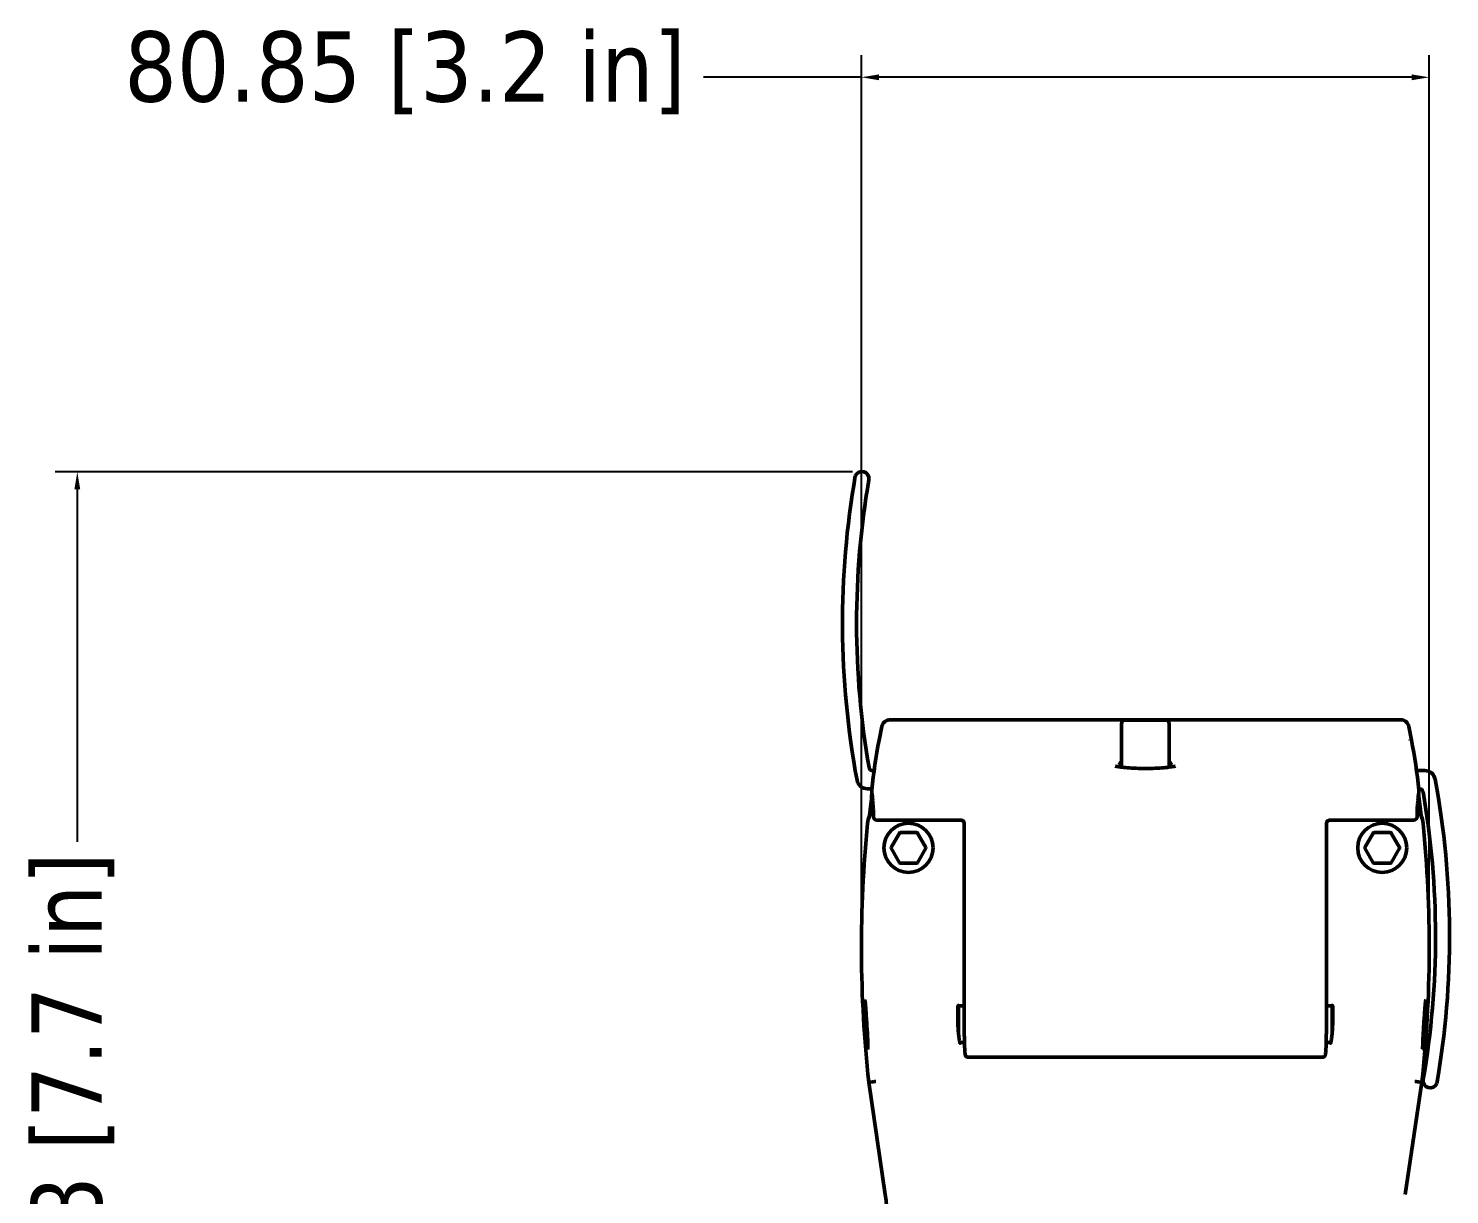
# Model space of a CAD drawing. Header units: millimetres. Extents: x 0 to 3000, y 0 to 3000.
# Drawn here: x 1389.7 to 1592, y 1496.2 to 1662.3 of the extents above; entities that cross this region are included whole.
import ezdxf

# ---------------------------------------------------------------- set-up
doc = ezdxf.new("R2010")
doc.units = ezdxf.units.MM
doc.layers.add('Dimension (ANSI)', color=7, linetype='Continuous', lineweight=25)
doc.layers.add('Visible (ANSI)', color=7, linetype='Continuous', lineweight=50)
doc.styles.add('Note Text (ANSI)', font='tahoma.ttf')
doc.dimstyles.new('Default - mm (ANSI)', dxfattribs={"dimtxt": 10, "dimasz": 2.5, "dimexe": 3.175, "dimexo": 1.6002, "dimgap": 0.8, "dimtad": 0, "dimtoh": 1, "dimrnd": 1e-08, "dimzin": 4, "dimdsep": 46, "dimtxsty": 'Note Text (ANSI)', "dimcen": 0.09, "dimdle": 10, "dimclrd": 256, "dimclre": 256, "dimclrt": 256, "dimadec": 1, "dimazin": 1, "dimtfac": 0.3048, "dimtofl": 0, "dimtmove": 0, "dimatfit": 3, "dimfxl": 1, "dimtolj": 1, "dimtzin": 4, "dimlwd": -1, "dimlwe": -1, "dimarcsym": 0})

# ---------------------------------------------------------------- blocks, each defined once
blk = doc.blocks.new('*D7')
at = {"layer": 'Defpoints', "color": 0, "transparency": 16777216}
for p in [(1396.62, 1599.16), (1508.62, 1599.16), (1458.72, 1403.98)]:
    blk.add_point(p, dxfattribs=at)
at = {"layer": 'Dimension (ANSI)', "transparency": 16777216}
for p, q in [((1507.02, 1599.16), (1393.45, 1599.16)), ((1396.62, 1596.66), (1396.62, 1546.47)), ((1396.62, 1406.48), (1396.62, 1456.67)), ((1457.12, 1403.98), (1393.45, 1403.98))]:
    blk.add_line(p, q, dxfattribs=at)
for points in [[(1396.21, 1596.66), (1397.04, 1596.66), (1396.62, 1599.16)], [(1396.21, 1406.48), (1397.04, 1406.48), (1396.62, 1403.98)]]:
    blk.add_solid(points, dxfattribs=at)
at = {"layer": 'Dimension (ANSI)', "transparency": 16777216, "insert": (1390.08, 1457.47), "char_height": 10, "attachment_point": 1, "rotation": 90, "style": 'Note Text (ANSI)'}
blk.add_mtext('\\A1;195.18 [7.7 in]', dxfattribs=at)
blk = doc.blocks.new('*D9')
at = {"layer": 'Defpoints', "color": 0, "transparency": 16777216}
for p in [(1589.14, 1655.34), (1508.28, 1531.51), (1589.14, 1530.63)]:
    blk.add_point(p, dxfattribs=at)
at = {"layer": 'Dimension (ANSI)', "transparency": 16777216}
for p, q in [((1508.28, 1533.11), (1508.28, 1658.51)), ((1589.14, 1532.23), (1589.14, 1658.51)), ((1508.28, 1655.34), (1485.81, 1655.34)), ((1586.64, 1655.34), (1510.78, 1655.34))]:
    blk.add_line(p, q, dxfattribs=at)
for points in [[(1510.78, 1655.75), (1510.78, 1654.92), (1508.28, 1655.34)], [(1586.64, 1655.75), (1586.64, 1654.92), (1589.14, 1655.34)]]:
    blk.add_solid(points, dxfattribs=at)
at = {"layer": 'Dimension (ANSI)', "transparency": 16777216, "insert": (1403.3, 1661.88), "char_height": 10, "attachment_point": 1, "style": 'Note Text (ANSI)'}
blk.add_mtext('\\A1;80.85 [3.2 in]', dxfattribs=at)

msp = doc.modelspace()

# ---------------------------------------------------------------- linework, layer by layer
at = {"layer": 'Visible (ANSI)'}
for p, q in [((1510.8092, 1560.9521), (1511.1827, 1562.8673)), ((1512.3487, 1563.8278), (1585.0749, 1563.8278)), ((1535.8978, 1563.8395), (1516.6678, 1563.8395)), ((1561.5269, 1563.8395), (1535.8978, 1563.8395)), ((1545.3118, 1557.091), (1545.3118, 1563.2709)), ((1545.8118, 1563.7709), (1551.6118, 1563.7709)), ((1552.1118, 1557.091), (1552.1118, 1563.2709)), ((1580.7569, 1563.8395), (1561.5269, 1563.8395)), ((1586.2408, 1562.8673), (1586.6143, 1560.9521)), ((1509.8613, 1556.605), (1510.0885, 1556.605)), ((1545.1863, 1557.1131), (1545.1864, 1557.1065)), ((1587.335, 1556.605), (1588.5002, 1556.605)), ((1509.7773, 1554.005), (1509.1333, 1554.005)), ((1509.7814, 1553.4421), (1509.7616, 1553.7881)), ((1509.7944, 1553.2278), (1509.7815, 1553.4404)), ((1509.8423, 1552.9766), (1509.8301, 1553.168)), ((1587.5935, 1553.168), (1587.5811, 1552.9758)), ((1587.6421, 1553.4404), (1587.6291, 1553.2277)), ((1587.662, 1553.7881), (1587.6422, 1553.4421)), ((1587.7723, 1554.005), (1587.6462, 1554.005)), ((1522.4289, 1549.5485), (1510.5002, 1549.5485)), ((1522.926, 1520.6255), (1522.926, 1549.0509)), ((1574.4976, 1520.6255), (1574.4976, 1549.0509)), ((1586.9233, 1549.5485), (1574.9946, 1549.5485)), ((1513.7029, 1547.7106), (1512.5106, 1545.6455)), ((1516.174, 1547.7606), (1513.7895, 1547.7606)), ((1517.4529, 1545.6455), (1516.2606, 1547.7106)), ((1581.1729, 1547.7106), (1579.9806, 1545.6455)), ((1583.644, 1547.7606), (1581.2595, 1547.7606)), ((1584.9229, 1545.6455), (1583.7306, 1547.7106)), ((1512.5106, 1545.5455), (1513.7029, 1543.4805)), ((1516.2606, 1543.4805), (1517.4529, 1545.5455)), ((1579.9806, 1545.5455), (1581.1729, 1543.4805)), ((1583.7306, 1543.4805), (1584.9229, 1545.5455)), ((1513.7895, 1543.4305), (1516.174, 1543.4305)), ((1581.2595, 1543.4305), (1583.644, 1543.4305)), ((1522.0319, 1522.9957), (1522.1118, 1523.0755)), ((1522.1118, 1519.164), (1522.1118, 1523.0755)), ((1522.926, 1523.0755), (1522.1118, 1523.0755)), ((1574.4976, 1523.0755), (1575.3118, 1523.0755)), ((1575.3118, 1523.0755), (1575.3118, 1519.1645)), ((1575.3915, 1522.9958), (1575.3118, 1523.0755)), ((1522.9591, 1517.8755), (1522.2874, 1517.8755)), ((1574.4645, 1517.8755), (1575.136, 1517.8755)), ((1523.4814, 1515.7755), (1573.9422, 1515.7755)), ((1573.9422, 1515.7754), (1573.9422, 1515.7754)), ((1511.6882, 1496.2177), (1509.3382, 1512.2083)), ((1509.8062, 1512.2683), (1509.3385, 1512.2084)), ((1588.0853, 1512.2083), (1585.7353, 1496.2177)), ((1587.6173, 1512.2683), (1588.085, 1512.2084))]:
    msp.add_line(p, q, dxfattribs=at)
for centre in [(1514.9818, 1545.5955), (1582.4518, 1545.5955)]:
    msp.add_circle(centre, 3.5, dxfattribs=at)
for centre, radius, start, end in [((1508.3514, 1598.185), 1.0105, 350.195214, 158.420151), ((1627.5945, 1577.5779), 122, 170.098364, 190.554898), ((1627.5945, 1577.5779), 120, 170.195214, 189.864818), ((1516.1844, 1543.8454), 20, 97.291541, 97.296279), ((1515.1683, 1545.9581), 17.77, 94.566768, 94.57371), ((1516.1844, 1543.8454), 20, 88.615275, 92.403148), ((1545.8118, 1563.2709), 0.5, 90, 180), ((1551.6118, 1563.2709), 0.5, 0, 90), ((1581.2402, 1543.8454), 20, 87.596852, 91.384725), ((1582.2653, 1545.9581), 17.77, 85.445103, 85.452048), ((1581.2402, 1543.8454), 20, 82.705154, 82.709893), ((1587.156, 1546.062), 77.7853, 168.963972, 174.241364), ((1589.279, 1544.7753), 79.8991, 168.375299, 168.37534), ((1513.2178, 1561.3457), 2.25, 158.368024, 158.393273), ((1584.2068, 1561.3457), 2.25, 21.699893, 21.724968), ((1508.0556, 1544.755), 80, 11.684245, 11.68713), ((1510.2675, 1546.062), 77.7853, 5.758636, 11.036028), ((1509.8613, 1557.105), 0.5, 189.904646, 270), ((1588.5002, 1555.105), 1.5, 10.554898, 90), ((1509.1333, 1555.505), 1.5, 190.554898, 270), ((1470.0391, 1533.0321), 122, 350.098364, 10.554898), ((1685.9917, 1531.6485), 177.53, 172.989288, 173.99797), ((1589.3779, 1544.755), 80, 174.004274, 175.84496), ((1510.2607, 1553.8166), 0.5, 174.241364, 183.268843), ((1510.2935, 1553.2581), 0.5, 190.721969, 204.208345), ((1587.1301, 1553.2581), 0.5, 335.791655, 349.272236), ((1508.0557, 1544.755), 80, 4.14197, 6.014534), ((1411.4329, 1531.6485), 177.53, 6.0032, 7.012605), ((1587.1628, 1553.8166), 0.5, 356.731123, 5.758636), ((1587.7723, 1553.505), 0.5, 9.904646, 90), ((1470.0391, 1533.0321), 120, 350.195214, 9.864818), ((1513.1195, 1548.6755), 3.9822, 142.047162, 174.312278), ((1513.1535, 1548.7381), 4, 142.521573, 166.39446), ((1584.304, 1548.6755), 3.9822, 5.687722, 37.95284), ((1584.2721, 1548.7381), 4, 11.884949, 37.52808), ((1685.5048, 1531.5065), 177.2204, 174.312278, 186.251543), ((1510.5002, 1550.0485), 0.5, 181.892693, 270), ((1586.9233, 1550.0485), 0.5, 270, 358.107273), ((1411.9188, 1531.5065), 177.2204, 353.748457, 5.687722), ((1513.7895, 1547.6606), 0.1, 90, 150), ((1516.174, 1547.6606), 0.1, 30, 90), ((1581.2595, 1547.6606), 0.1, 90, 150), ((1583.644, 1547.6606), 0.1, 30, 90), ((1512.5972, 1545.5955), 0.1, 150, 210), ((1517.3663, 1545.5955), 0.1, 330, 30), ((1580.0672, 1545.5955), 0.1, 150, 210), ((1584.8363, 1545.5955), 0.1, 330, 30), ((1513.7895, 1543.5305), 0.1, 210, 270), ((1516.174, 1543.5305), 0.1, 270, 330), ((1581.2595, 1543.5305), 0.1, 210, 270), ((1583.644, 1543.5305), 0.1, 270, 330), ((1589.2821, 1512.425), 1.0105, 170.195214, 338.420151)]:
    msp.add_arc(centre, radius, start, end, dxfattribs=at)
for centre, major_axis, ratio, start_param, end_param in [((1510.2805, 1553.4707), (-0.4991, -0.0297), 0.97548977, 6.28104371, 6.28451542), ((1510.2935, 1553.2581), (-0.4991, -0.0303), 0.97548592, 0, 0.11239667), ((1510.329, 1553.2), (-0.499, -0.032), 0.97547613, 6.28193458, 6.28318529), ((1510.3415, 1553.0047), (-0.499, -0.032), 0.97547613, 0, 0.00119933), ((1587.082, 1553.0048), (0.4989, -0.0326), 0.97547243, 0, 0.00117965), ((1587.0945, 1553.2), (0.499, -0.032), 0.97547613, 0, 0.00125071), ((1587.1301, 1553.2581), (0.499, -0.031), 0.97548197, 6.16813625, 6.28451263), ((1587.143, 1553.4707), (0.4991, -0.0297), 0.97548974, 6.28185436, 6.28532606)]:
    msp.add_ellipse(centre, major_axis=major_axis, ratio=ratio, start_param=start_param, end_param=end_param, dxfattribs=at)
for points, knots in [([(1511.1828, 1562.8672), (1511.2085, 1562.9989), (1511.2563, 1563.1281), (1511.3883, 1563.356), (1511.4729, 1563.4584), (1511.6644, 1563.6238), (1511.7727, 1563.6901), (1512.001, 1563.7842), (1512.1236, 1563.8133), (1512.2803, 1563.8263), (1512.3145, 1563.8277), (1512.3487, 1563.8277)], [0, 0, 0, 0, 0.040232863, 0.040232863, 0.079006455, 0.079006455, 0.116140744, 0.116140744, 0.153081729, 0.153081729, 0.16332386, 0.16332386, 0.16332386, 0.16332386]), ([(1585.0749, 1563.8277), (1585.209, 1563.8277), (1585.345, 1563.8055), (1585.5939, 1563.7196), (1585.7107, 1563.6562), (1585.9096, 1563.4998), (1585.9955, 1563.4063), (1586.1315, 1563.2002), (1586.1835, 1563.0854), (1586.2263, 1562.934), (1586.2342, 1562.9007), (1586.2407, 1562.8672)], [0, 0, 0, 0, 0.040232793, 0.040232793, 0.079006394, 0.079006394, 0.116140684, 0.116140684, 0.153081665, 0.153081665, 0.163323864, 0.163323864, 0.163323864, 0.163323864]), ([(1544.4625, 1557.2276), (1544.4625, 1557.2276), (1544.4625, 1557.2276), (1544.4633, 1557.2273), (1544.4765, 1557.2233), (1544.5353, 1557.209), (1544.6005, 1557.1955), (1544.8164, 1557.1575), (1544.9981, 1557.1302), (1545.4799, 1557.0695), (1545.8047, 1557.0352), (1546.5387, 1556.9746), (1546.9586, 1556.948), (1547.8362, 1556.9123), (1548.3049, 1556.9029), (1549.2247, 1556.9044), (1549.6877, 1556.9152), (1550.5532, 1556.953), (1550.9666, 1556.9804), (1551.7003, 1557.043), (1552.0277, 1557.079), (1552.548, 1557.1472), (1552.7515, 1557.1809), (1552.9184, 1557.2158), (1552.9543, 1557.2254), (1552.9607, 1557.2274), (1552.9609, 1557.2275), (1552.9609, 1557.2275)], [0.09525127, 0.09525127, 0.09525127, 0.09525127, 0.09629107, 0.09629107, 0.13238318, 0.13238318, 0.20192681, 0.20192681, 0.31254191, 0.31254191, 0.44680072, 0.44680072, 0.5846865, 0.5846865, 0.72323769, 0.72323769, 0.86067428, 0.86067428, 0.99799882, 0.99799882, 1.13697912, 1.13697912, 1.27480182, 1.27480182, 1.33480355, 1.33480355, 1.33979237, 1.33979237, 1.33979237, 1.33979237]), ([(1545.1863, 1557.1131), (1545.1858, 1557.1302), (1545.1849, 1557.1474), (1545.1822, 1557.1814), (1545.1803, 1557.1983), (1545.178, 1557.2151)], [0.0000165004, 0.0000165004, 0.0000165004, 0.0000165004, 0.005171924, 0.005171924, 0.0102643494, 0.0102643494, 0.0102643494, 0.0102643494]), ([(1552.2458, 1557.2147), (1552.2432, 1557.1979), (1552.2413, 1557.181), (1552.2386, 1557.1471), (1552.2377, 1557.1301), (1552.2372, 1557.1131)], [0.0000637716, 0.0000637716, 0.0000637716, 0.0000637716, 0.0051721063, 0.0051721063, 0.0102733223, 0.0102733223, 0.0102733223, 0.0102733223]), ([(1552.5374, 1557.7719), (1552.4801, 1557.7154), (1552.3825, 1557.5982), (1552.2861, 1557.405), (1552.2545, 1557.2784), (1552.2458, 1557.2147)], [0.000000048, 0.000000048, 0.000000048, 0.000000048, 0.333333333, 0.666666667, 0.999895324, 0.999895324, 0.999895324, 0.999895324]), ([(1509.8426, 1552.9722), (1509.8495, 1552.8668), (1509.8568, 1552.7615), (1509.8722, 1552.5509), (1509.8803, 1552.4456), (1509.8974, 1552.235), (1509.9063, 1552.1297), (1509.9251, 1551.9191), (1509.9348, 1551.8138), (1509.9552, 1551.6038), (1509.9657, 1551.499), (1509.9766, 1551.3943)], [3.1559486743, 3.1559486743, 3.1559486743, 3.1559486743, 3.15767146839, 3.15767146839, 3.15939426249, 3.15939426249, 3.16111705659, 3.16111705659, 3.16283985068, 3.16283985068, 3.1645532112, 3.1645532112, 3.1645532112, 3.1645532112]), ([(1587.4469, 1551.3945), (1587.4578, 1551.4991), (1587.4684, 1551.6038), (1587.4887, 1551.8138), (1587.4985, 1551.9191), (1587.5172, 1552.1297), (1587.5261, 1552.235), (1587.5432, 1552.4456), (1587.5513, 1552.5509), (1587.5667, 1552.7615), (1587.574, 1552.8668), (1587.5809, 1552.9722)], [6.26022098187, 6.26022098187, 6.26022098187, 6.26022098187, 6.26193531587, 6.26193531587, 6.26365995583, 6.26365995583, 6.26538459579, 6.26538459579, 6.26710923575, 6.26710923575, 6.26883387571, 6.26883387571, 6.26883387571, 6.26883387571]), ([(1509.9789, 1551.2764), (1509.9788, 1551.3278), (1509.9779, 1551.3687), (1509.9768, 1551.3918), (1509.9766, 1551.3951), (1509.9766, 1551.3951)], [0, 0, 0, 0, 0.0275208838, 0.0275208838, 0.0354769983, 0.0354769983, 0.0354769983, 0.0354769983]), ([(1509.9789, 1551.2764), (1509.979, 1551.1935), (1509.9794, 1551.1105), (1509.9807, 1550.9446), (1509.9817, 1550.8616), (1509.984, 1550.6957), (1509.9854, 1550.6127), (1509.9888, 1550.4468), (1509.9908, 1550.3638), (1509.9952, 1550.1979), (1509.9977, 1550.115), (1510.0005, 1550.032)], [3.1425364929, 3.1425364929, 3.1425364929, 3.1425364929, 3.1462391507, 3.1462391507, 3.1499418086, 3.1499418086, 3.1536444664, 3.1536444664, 3.1573471242, 3.1573471242, 3.161049782, 3.161049782, 3.161049782, 3.161049782]), ([(1587.4231, 1550.032), (1587.4258, 1550.115), (1587.4283, 1550.1979), (1587.4327, 1550.3638), (1587.4347, 1550.4468), (1587.4381, 1550.6127), (1587.4395, 1550.6957), (1587.4419, 1550.8616), (1587.4428, 1550.9446), (1587.4441, 1551.1105), (1587.4445, 1551.1935), (1587.4446, 1551.2764)], [6.263727081, 6.263727081, 6.263727081, 6.263727081, 6.2674301783, 6.2674301783, 6.2711332757, 6.2711332757, 6.2748363731, 6.2748363731, 6.2785394704, 6.2785394704, 6.2822425678, 6.2822425678, 6.2822425678, 6.2822425678]), ([(1587.4469, 1551.3951), (1587.4469, 1551.3951), (1587.4469, 1551.3942), (1587.4466, 1551.3889), (1587.4462, 1551.3813), (1587.4453, 1551.3545), (1587.4449, 1551.3309), (1587.4447, 1551.2944), (1587.4446, 1551.2856), (1587.4446, 1551.2764)], [0.0037748053, 0.0037748053, 0.0037748053, 0.0037748053, 0.007877941, 0.007877941, 0.0179210096, 0.0179210096, 0.0344841863, 0.0344841863, 0.0393996041, 0.0393996041, 0.0393996041, 0.0393996041]), ([(1522.8977, 1549.2179), (1522.8921, 1549.2339), (1522.8849, 1549.2515), (1522.8664, 1549.2898), (1522.8542, 1549.311), (1522.819, 1549.3628), (1522.7931, 1549.3926), (1522.7278, 1549.4521), (1522.6857, 1549.4802), (1522.5931, 1549.5237), (1522.5412, 1549.5386), (1522.469, 1549.5473), (1522.4489, 1549.5485), (1522.4289, 1549.5485)], [0.000049356, 0.000049356, 0.000049356, 0.000049356, 0.0062207259, 0.0062207259, 0.0137052901, 0.0137052901, 0.0254936429, 0.0254936429, 0.040425756, 0.040425756, 0.0562754059, 0.0562754059, 0.0622953136, 0.0622953136, 0.0622953136, 0.0622953136]), ([(1522.926, 1549.0509), (1522.926, 1549.0938), (1522.9204, 1549.137), (1522.9062, 1549.1917), (1522.9022, 1549.2049), (1522.8977, 1549.2179)], [0, 0, 0, 0, 0.0128615556, 0.0128615556, 0.0169801369, 0.0169801369, 0.0169801369, 0.0169801369]), ([(1574.9946, 1549.5485), (1574.9408, 1549.5485), (1574.8863, 1549.5396), (1574.7851, 1549.5055), (1574.737, 1549.4801), (1574.6527, 1549.4166), (1574.6153, 1549.3776), (1574.5728, 1549.3165), (1574.5613, 1549.2971), (1574.5411, 1549.2575), (1574.5325, 1549.2368), (1574.5259, 1549.2181)], [0, 0, 0, 0, 0.0161863569, 0.0161863569, 0.0321398688, 0.0321398688, 0.0480444582, 0.0480444582, 0.0549745091, 0.0549745091, 0.0621674765, 0.0621674765, 0.0621674765, 0.0621674765]), ([(1509.0568, 1520.4442), (1509.0326, 1520.833), (1509.0069, 1521.2265), (1508.9571, 1521.962), (1508.9321, 1522.3133), (1508.885, 1522.9299), (1508.8623, 1523.2037), (1508.821, 1523.6358), (1508.8013, 1523.8037), (1508.7807, 1523.9341), (1508.7748, 1523.961), (1508.7748, 1523.961)], [0, 0, 0, 0, 0.116844681, 0.116844681, 0.233114539, 0.233114539, 0.348719213, 0.348719213, 0.462791053, 0.462791053, 0.510557476, 0.510557476, 0.510557476, 0.510557476]), ([(1588.6483, 1523.9603), (1588.6483, 1523.9603), (1588.6482, 1523.96), (1588.6473, 1523.9562), (1588.644, 1523.9407), (1588.6332, 1523.8773), (1588.6241, 1523.8124), (1588.5998, 1523.6072), (1588.5833, 1523.4421), (1588.5456, 1523.0175), (1588.5236, 1522.7407), (1588.4769, 1522.1132), (1588.4517, 1521.7498), (1588.4066, 1521.0724), (1588.3863, 1520.757), (1588.3667, 1520.4442)], [0.093758748, 0.093758748, 0.093758748, 0.093758748, 0.097993186, 0.097993186, 0.131202721, 0.131202721, 0.191870402, 0.191870402, 0.283968015, 0.283968015, 0.393482741, 0.393482741, 0.510060789, 0.510060789, 0.604071807, 0.604071807, 0.604071807, 0.604071807]), ([(1522.0953, 1523.0591), (1522.0862, 1523.1417), (1522.0769, 1523.1841), (1522.0546, 1523.1848), (1522.0418, 1523.1137), (1522.0185, 1522.8375), (1522.0082, 1522.6358), (1521.9954, 1522.1492), (1521.9925, 1521.8767), (1521.9957, 1521.3937), (1521.9987, 1521.2012), (1522.0085, 1520.8298), (1522.0146, 1520.6528), (1522.0225, 1520.4755)], [-0.50974999, -0.50974999, -0.50974999, -0.50974999, -0.426971191, -0.426971191, -0.319171325, -0.319171325, -0.21188476, -0.21188476, -0.113669065, -0.113669065, -0.053244318, -0.053244318, -0.000001299, -0.000001299, -0.000001299, -0.000001299]), ([(1575.4011, 1520.4755), (1575.4088, 1520.6524), (1575.415, 1520.8289), (1575.4247, 1521.1995), (1575.4278, 1521.3915), (1575.431, 1521.8738), (1575.4281, 1522.146), (1575.4154, 1522.6328), (1575.4051, 1522.8348), (1575.3818, 1523.1117), (1575.369, 1523.1832), (1575.3468, 1523.1833), (1575.3374, 1523.1413), (1575.3284, 1523.0589)], [-0.853041361, -0.853041361, -0.853041361, -0.853041361, -0.799924791, -0.799924791, -0.739655526, -0.739655526, -0.641592594, -0.641592594, -0.534355133, -0.534355133, -0.426594672, -0.426594672, -0.343841629, -0.343841629, -0.343841629, -0.343841629]), ([(1509.2151, 1516.947), (1509.2151, 1516.947), (1509.2156, 1516.952), (1509.2176, 1516.9792), (1509.2192, 1517.0158), (1509.2209, 1517.1438), (1509.2198, 1517.2586), (1509.2116, 1517.5801), (1509.2028, 1517.8085), (1509.1781, 1518.3485), (1509.1612, 1518.6723), (1509.1225, 1519.3651), (1509.1001, 1519.7431), (1509.0703, 1520.229), (1509.0636, 1520.3367), (1509.0568, 1520.4442)], [0.099403023, 0.099403023, 0.099403023, 0.099403023, 0.118900275, 0.118900275, 0.164991847, 0.164991847, 0.244142588, 0.244142588, 0.347447837, 0.347447837, 0.459597808, 0.459597808, 0.573904753, 0.573904753, 0.606233065, 0.606233065, 0.606233065, 0.606233065]), ([(1522.0225, 1520.4755), (1522.0295, 1520.3168), (1522.0378, 1520.1585), (1522.0578, 1519.8293), (1522.0697, 1519.6598), (1522.106, 1519.2071), (1522.1326, 1518.9397), (1522.189, 1518.4571), (1522.2186, 1518.2501), (1522.27, 1517.9461), (1522.2917, 1517.8472), (1522.3077, 1517.8026)], [-0.387755975, -0.387755975, -0.387755975, -0.387755975, -0.340099152, -0.340099152, -0.287272412, -0.287272412, -0.193981119, -0.193981119, -0.094902045, -0.094902045, -0.000018528, -0.000018528, -0.000018528, -0.000018528]), ([(1522.926, 1520.6255), (1522.926, 1520.1579), (1522.9286, 1519.6905), (1522.9387, 1518.8007), (1522.9462, 1518.3786), (1522.9654, 1517.6201), (1522.9772, 1517.284), (1523.0039, 1516.7277), (1523.0186, 1516.5093), (1523.0442, 1516.2708), (1523.0523, 1516.2082), (1523.0735, 1516.1118), (1523.0794, 1516.0813), (1523.1108, 1516.0104), (1523.12, 1515.9914), (1523.1519, 1515.9411), (1523.1751, 1515.9075), (1523.2529, 1515.8433), (1523.2952, 1515.8157), (1523.3902, 1515.7835), (1523.4356, 1515.7752), (1523.4814, 1515.7752)], [4.71297147, 4.71297147, 4.71297147, 4.71297147, 5.02701428, 5.02701428, 5.34105709, 5.34105709, 5.6550999, 5.6550999, 5.96914271, 5.96914271, 6.12616411, 6.12616411, 6.20467481, 6.20467481, 6.2282864, 6.2282864, 6.25438316, 6.25438316, 6.271366, 6.271366, 6.28318552, 6.28318552, 6.28318552, 6.28318552]), ([(1574.4976, 1520.6255), (1574.4975, 1520.1579), (1574.495, 1519.6905), (1574.4849, 1518.8007), (1574.4773, 1518.3786), (1574.4581, 1517.6201), (1574.4464, 1517.284), (1574.4196, 1516.7277), (1574.405, 1516.5093), (1574.3793, 1516.2708), (1574.3713, 1516.2082), (1574.35, 1516.1118), (1574.3442, 1516.0813), (1574.3127, 1516.0104), (1574.3035, 1515.9914), (1574.2716, 1515.9411), (1574.2484, 1515.9075), (1574.1706, 1515.8433), (1574.1283, 1515.8157), (1574.0333, 1515.7835), (1573.9879, 1515.7752), (1573.9422, 1515.7752)], [4.71297036, 4.71297036, 4.71297036, 4.71297036, 5.02701339, 5.02701339, 5.34105642, 5.34105642, 5.65509945, 5.65509945, 5.96914248, 5.96914248, 6.12616399, 6.12616399, 6.20467475, 6.20467475, 6.22828634, 6.22828634, 6.2543831, 6.2543831, 6.27136595, 6.27136595, 6.28318551, 6.28318551, 6.28318551, 6.28318551]), ([(1575.1159, 1517.8034), (1575.132, 1517.8483), (1575.1537, 1517.9471), (1575.205, 1518.251), (1575.2345, 1518.458), (1575.291, 1518.9405), (1575.3175, 1519.2078), (1575.3538, 1519.6603), (1575.3657, 1519.8298), (1575.3857, 1520.1588), (1575.394, 1520.317), (1575.4011, 1520.4755)], [-0.387631026, -0.387631026, -0.387631026, -0.387631026, -0.292784164, -0.292784164, -0.193721211, -0.193721211, -0.100462127, -0.100462127, -0.047659902, -0.047659902, -0.000043657, -0.000043657, -0.000043657, -0.000043657]), ([(1588.3667, 1520.4442), (1588.3414, 1520.0414), (1588.3167, 1519.6328), (1588.2739, 1518.8873), (1588.2551, 1518.539), (1588.2259, 1517.9349), (1588.2149, 1517.6688), (1588.2027, 1517.2444), (1588.2019, 1517.0789), (1588.2063, 1516.9672), (1588.2082, 1516.9473), (1588.2082, 1516.9473)], [0, 0, 0, 0, 0.121087177, 0.121087177, 0.237104934, 0.237104934, 0.350791619, 0.350791619, 0.465289963, 0.465289963, 0.505376333, 0.505376333, 0.505376333, 0.505376333]), ([(1522.3077, 1517.8026), (1522.3143, 1517.7843), (1522.32, 1517.7752), (1522.3245, 1517.7757), (1522.3289, 1517.7762), (1522.3324, 1517.7863), (1522.3349, 1517.8057)], [-0.0385282291, -0.0385282291, -0.0385282291, -0.0385282291, 0, 0, 0, 0.038512373, 0.038512373, 0.038512373, 0.038512373]), ([(1575.1159, 1517.8034), (1575.1093, 1517.7854), (1575.1036, 1517.7763), (1575.0947, 1517.7773), (1575.0913, 1517.7875), (1575.0887, 1517.8064)], [-0.8536030172, -0.8536030172, -0.8536030172, -0.8536030172, -0.8150929784, -0.8150929784, -0.7765981398, -0.7765981398, -0.7765981398, -0.7765981398]), ([(1510.3019, 1512.3319), (1510.3009, 1512.3317), (1510.2999, 1512.3316), (1510.2331, 1512.323), (1510.1681, 1512.3147), (1510.0482, 1512.2993), (1509.9942, 1512.2924), (1509.9035, 1512.2808), (1509.8676, 1512.2762), (1509.8207, 1512.2702), (1509.8083, 1512.2686), (1509.8062, 1512.2683)], [-0.157273389, -0.157273389, -0.157273389, -0.157273389, -0.1569561803, -0.1569561803, -0.1370728118, -0.1370728118, -0.1175383566, -0.1175383566, -0.0980073489, -0.0980073489, -0.0802248322, -0.0802248322, -0.0802248322, -0.0802248322]), ([(1587.1216, 1512.3319), (1587.1226, 1512.3317), (1587.1237, 1512.3316), (1587.1905, 1512.323), (1587.2555, 1512.3147), (1587.3754, 1512.2993), (1587.4293, 1512.2924), (1587.52, 1512.2808), (1587.556, 1512.2762), (1587.6028, 1512.2702), (1587.6153, 1512.2686), (1587.6173, 1512.2683)], [-0.0003172087, -0.0003172087, -0.0003172087, -0.0003172087, 0, 0, 0.0198833685, 0.0198833685, 0.0394178237, 0.0394178237, 0.0589488314, 0.0589488314, 0.0767313481, 0.0767313481, 0.0767313481, 0.0767313481])]:
    msp.add_open_spline(points, degree=3, knots=knots, dxfattribs=at)
for points in [[(1545.178, 1557.2152), (1545.1689, 1557.2797), (1545.1366, 1557.4072), (1545.0395, 1557.6003), (1544.9429, 1557.7164), (1544.886, 1557.7719)], [(1587.662, 1553.7881), (1587.6635, 1553.8143), (1587.6628, 1553.8407), (1587.66, 1553.8668)], [(1574.5259, 1549.2181), (1574.5073, 1549.1647), (1574.4976, 1549.1074), (1574.4976, 1549.0509)], [(1522.3349, 1517.8057), (1522.3369, 1517.8223), (1522.3381, 1517.8456), (1522.3386, 1517.8755)], [(1575.0851, 1517.8754), (1575.0856, 1517.846), (1575.0868, 1517.8229), (1575.0887, 1517.8064)], [(1511.9384, 1489.5141), (1511.9384, 1491.7502), (1512.0133, 1494.0054), (1511.6882, 1496.2177)]]:
    msp.add_open_spline(points, degree=3, dxfattribs=at)
msp.add_rational_spline([(1552.2371, 1557.1065), (1552.2372, 1557.1098), (1552.2372, 1557.1131)], [1.0000004837, 1.00000048369, 1.00000048367], degree=2, dxfattribs=at)

# ---------------------------------------------------------------- dimensions: what is measured, and where the dimension line sits
at = {"layer": 'Dimension (ANSI)'}
for base, p1, p2, angle, override, picture, middle in [((1589.137, 1655.3361), (1508.2844, 1531.5065), (1589.137, 1530.6345), 180, {"dimgap": 0.8, "dimtoh": 0, "dimdec": 2, "dimtol": 0, "dimlim": 0, "dimtp": 0, "dimtm": 0, "dimtdec": 2, "dimatfit": 2}, '*D9', (1444.1522, 1655.3361)), ((1396.6248, 1599.1578), (1458.7168, 1403.9795), (1508.6248, 1599.1578), 90, {"dimgap": 0.8, "dimtoh": 0, "dimdec": 2, "dimtol": 0, "dimlim": 0, "dimtp": 0, "dimtm": 0, "dimtdec": 2, "dimatfit": 1}, '*D7', (1396.6248, 1501.5687))]:
    dim = msp.add_linear_dim(base=base, p1=p1, p2=p2, angle=angle, dimstyle='Default - mm (ANSI)', override=override, dxfattribs=at)
    dim.commit()
    dim.dimension.update_dxf_attribs({"geometry": picture, "text_midpoint": middle, "dimtype": 160})

doc.saveas('drawing.dxf')
